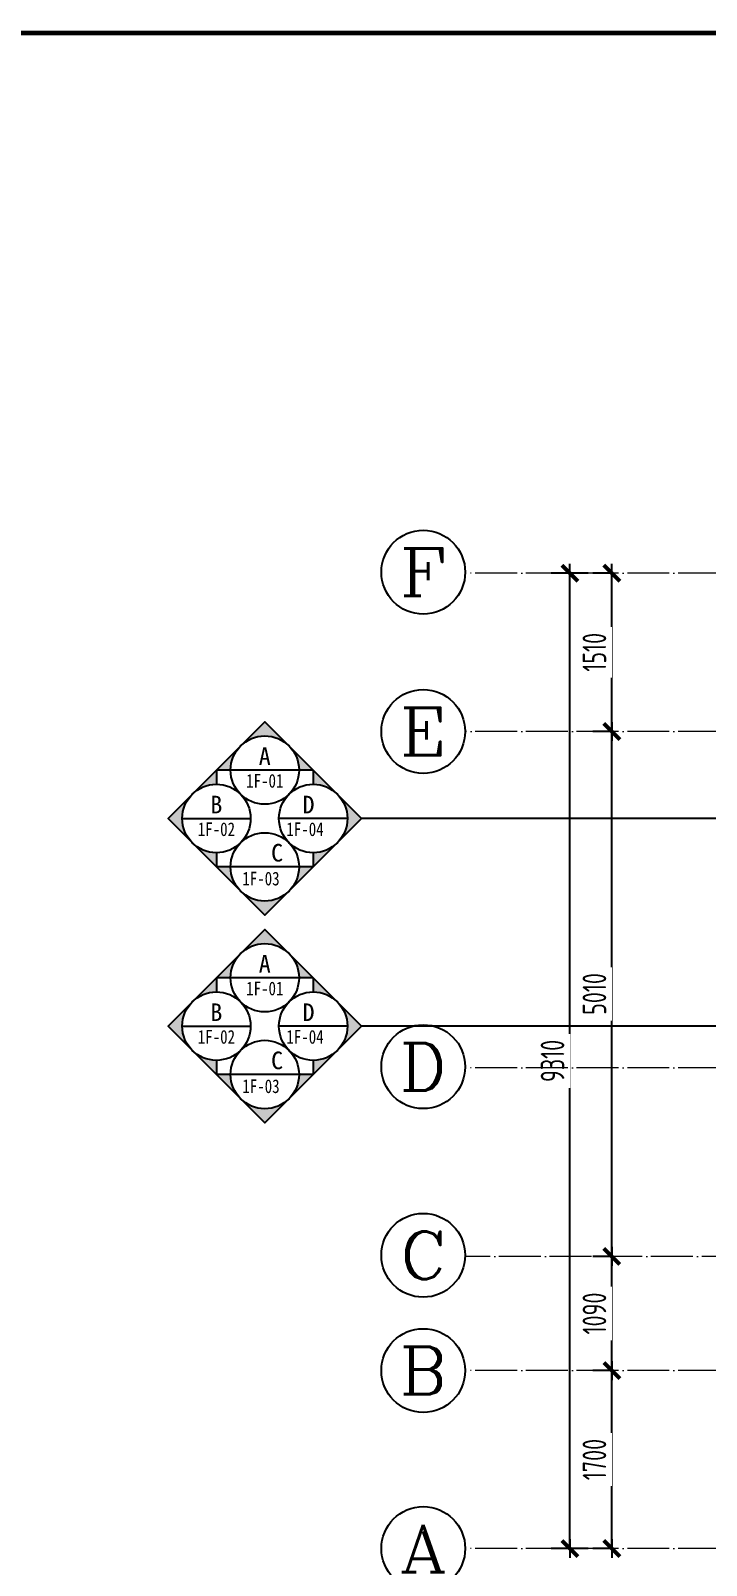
# Model space of a CAD drawing. Header units: inches. Extents: x 600 to 250244, y -404780 to 1000.
# Drawn here: x 219088 to 225537, y -284927 to -270280 of the extents above; entities that cross this region are included whole.
import ezdxf
from ezdxf.enums import TextEntityAlignment as Align

# ---------------------------------------------------------------- set-up
doc = ezdxf.new("R2010")
doc.units = ezdxf.units.IN
doc.header["$MEASUREMENT"] = 0
doc.linetypes.add('DOTE', pattern=[2.42, 2, -0.2, 0.02, -0.2])
for name, color, linetype in [('15开关布置图-YJ', 2, 'Continuous'), ('AXIS', 1, 'Continuous'), ('AXIS_TEXT', 7, 'Continuous'), ('A图框', 7, 'Continuous'), ('D-ARCHI', 250, 'Continuous'), ('IRC-30-天花轮廓线', 30, 'Continuous'), ('外标注', 50, 'Continuous'), ('索引', 168, 'Continuous')]:
    doc.layers.add(name, color=color, linetype=linetype)
doc.styles.add('_TCH_AXIS', font='COMPLEX', dxfattribs={"bigfont": 'GBCBIG'})
doc.styles.add('COMPLEX', font='COMPLEX')
doc.styles.add('HBA-DIMT', font='ARCHS.SHX', dxfattribs={"width": 0.8})
doc.styles.add('MGC-ST', font='SimSun.ttf', dxfattribs={"width": 0.8})
doc.styles.add('宋体', font='SimSun.ttf', dxfattribs={"width": 0.8})
doc.dimstyles.new('HBA_40', dxfattribs={"dimscale": 50, "dimtxt": 2.5, "dimasz": 0.1, "dimexe": 2, "dimexo": 2.5, "dimgap": 0.6, "dimtad": 1, "dimdec": 0, "dimrnd": 5, "dimzin": 0, "dimtxsty": 'HBA-DIMT', "dimblk": 'HBA_DIMENSION_TICK', "dimblk1": 'HBA_DIMENSION_TICK', "dimblk2": 'HBA_DIMENSION_TICK', "dimcen": 0.125, "dimclrd": 44, "dimclre": 44, "dimclrt": 2, "dimadec": 0, "dimazin": 0, "dimtfac": 1, "dimtdec": 0, "dimtix": 1, "dimtmove": 1, "dimatfit": 3, "dimldrblk": 'HBA_Leader_Dot', "dimfxl": 0, "dimtvp": 1, "dimtfill": 1, "dimtolj": 1, "dimtzin": 0, "dimarcsym": 0})

# ---------------------------------------------------------------- blocks, each defined once
blk = doc.blocks.new('HBA_DIMENSION_TICK')
at = {"color": 0, "linetype": 'ByBlock'}
for p, q in [((-10, 0), (0, 0)), ((0, 0), (10, 0))]:
    blk.add_line(p, q, dxfattribs=at)
at = {"color": 50, "linetype": 'ByBlock'}
blk.add_solid([(-10, -7), (-7, -10), (7, 10), (10, 7)], dxfattribs=at)
blk = doc.blocks.new('*D801')
at = {"layer": 'Defpoints', "color": 0, "transparency": 16777216}
for p in [(224635, -283069), (224836, -283069), (224836, -284767)]:
    blk.add_point(p, dxfattribs=at)
at = {"layer": '外标注', "color": 44, "lineweight": -2, "transparency": 16777216}
for p, q in [((224635, -283069), (224455, -283069)), ((224635, -284758), (224635, -283078)), ((224635, -284767), (224455, -284767))]:
    blk.add_line(p, q, dxfattribs=at)
at = {"layer": '外标注', "color": 44, "lineweight": -2, "transparency": 16777216, "xscale": 9, "yscale": 9, "zscale": 9}
for p, rotation in [((224635, -283069), 90), ((224635, -284767), 270)]:
    blk.add_blockref('HBA_DIMENSION_TICK', p, dxfattribs=dict(at, rotation=rotation))
at = {"layer": '外标注', "color": 2, "transparency": 16777216, "insert": (224469, -283918), "char_height": 225, "attachment_point": 5, "rotation": 90, "style": 'HBA-DIMT', "bg_fill": 3, "box_fill_scale": 1.25, "bg_fill_color": 256, "bg_fill_true_color": 13158600, "bg_fill_transparency": 0}
blk.add_mtext('\\A1;1700', dxfattribs=at)
blk = doc.blocks.new('HBA_Leader_Dot')
at = {"color": 0, "linetype": 'ByBlock'}
blk.add_line((-5, 0), (-10, 0), dxfattribs=at)
at = {"color": 0, "linetype": 'ByBlock', "const_width": 5}
blk.add_lwpolyline([(-2.5, 0, 1), (2.5, 0, 1)], format="xyb", close=True, dxfattribs=at)
blk = doc.blocks.new('*D802')
at = {"layer": 'Defpoints', "color": 0, "transparency": 16777216}
for p in [(224635, -281979), (224836, -281979), (224836, -283069)]:
    blk.add_point(p, dxfattribs=at)
at = {"layer": '外标注', "color": 44, "lineweight": -2, "transparency": 16777216}
for p, q in [((224635, -281979), (224455, -281979)), ((224635, -283060), (224635, -281988)), ((224635, -283069), (224455, -283069))]:
    blk.add_line(p, q, dxfattribs=at)
at = {"layer": '外标注', "color": 44, "lineweight": -2, "transparency": 16777216, "xscale": 9, "yscale": 9, "zscale": 9}
for p, rotation in [((224635, -281979), 90), ((224635, -283069), 270)]:
    blk.add_blockref('HBA_DIMENSION_TICK', p, dxfattribs=dict(at, rotation=rotation))
at = {"layer": '外标注', "color": 2, "transparency": 16777216, "insert": (224469, -282524), "char_height": 225, "attachment_point": 5, "rotation": 90, "style": 'HBA-DIMT', "bg_fill": 3, "box_fill_scale": 1.25, "bg_fill_color": 256, "bg_fill_true_color": 13158600, "bg_fill_transparency": 0}
blk.add_mtext('\\A1;1090', dxfattribs=at)
blk = doc.blocks.new('*D803')
at = {"layer": 'Defpoints', "color": 0, "transparency": 16777216}
for p in [(224635, -276969), (224836, -276969), (224836, -281979)]:
    blk.add_point(p, dxfattribs=at)
at = {"layer": '外标注', "color": 44, "lineweight": -2, "transparency": 16777216}
for p, q in [((224635, -276969), (224455, -276969)), ((224635, -281970), (224635, -276978)), ((224635, -281979), (224455, -281979))]:
    blk.add_line(p, q, dxfattribs=at)
at = {"layer": '外标注', "color": 44, "lineweight": -2, "transparency": 16777216, "xscale": 9, "yscale": 9, "zscale": 9}
for p, rotation in [((224635, -276969), 90), ((224635, -281979), 270)]:
    blk.add_blockref('HBA_DIMENSION_TICK', p, dxfattribs=dict(at, rotation=rotation))
at = {"layer": '外标注', "color": 2, "transparency": 16777216, "insert": (224469, -279474), "char_height": 225, "attachment_point": 5, "rotation": 90, "style": 'HBA-DIMT', "bg_fill": 3, "box_fill_scale": 1.25, "bg_fill_color": 256, "bg_fill_true_color": 13158600, "bg_fill_transparency": 0}
blk.add_mtext('\\A1;5010', dxfattribs=at)
blk = doc.blocks.new('*D804')
at = {"layer": 'Defpoints', "color": 0, "transparency": 16777216}
for p in [(224635, -275458), (224836, -275458), (224836, -276969)]:
    blk.add_point(p, dxfattribs=at)
at = {"layer": '外标注', "color": 44, "lineweight": -2, "transparency": 16777216}
for p, q in [((224635, -275458), (224455, -275458)), ((224635, -276960), (224635, -275467)), ((224635, -276969), (224455, -276969))]:
    blk.add_line(p, q, dxfattribs=at)
at = {"layer": '外标注', "color": 44, "lineweight": -2, "transparency": 16777216, "xscale": 9, "yscale": 9, "zscale": 9}
for p, rotation in [((224635, -275458), 90), ((224635, -276969), 270)]:
    blk.add_blockref('HBA_DIMENSION_TICK', p, dxfattribs=dict(at, rotation=rotation))
at = {"layer": '外标注', "color": 2, "transparency": 16777216, "insert": (224469, -276213), "char_height": 225, "attachment_point": 5, "rotation": 90, "style": 'HBA-DIMT', "bg_fill": 3, "box_fill_scale": 1.25, "bg_fill_color": 256, "bg_fill_true_color": 13158600, "bg_fill_transparency": 0}
blk.add_mtext('\\A1;1510', dxfattribs=at)
blk = doc.blocks.new('*D805')
at = {"layer": 'Defpoints', "color": 0, "transparency": 16777216}
for p in [(224235, -275458), (224635, -275458), (224635, -284767)]:
    blk.add_point(p, dxfattribs=at)
at = {"layer": '外标注', "color": 44, "lineweight": -2, "transparency": 16777216}
for p, q in [((224410, -275458), (224055, -275458)), ((224235, -284758), (224235, -275467)), ((224410, -284767), (224055, -284767))]:
    blk.add_line(p, q, dxfattribs=at)
at = {"layer": '外标注', "color": 44, "lineweight": -2, "transparency": 16777216, "xscale": 9, "yscale": 9, "zscale": 9}
for p, rotation in [((224235, -275458), 90), ((224235, -284767), 270)]:
    blk.add_blockref('HBA_DIMENSION_TICK', p, dxfattribs=dict(at, rotation=rotation))
at = {"layer": '外标注', "color": 2, "transparency": 16777216, "insert": (224069, -280113), "char_height": 225, "attachment_point": 5, "rotation": 90, "style": 'HBA-DIMT', "bg_fill": 3, "box_fill_scale": 1.25, "bg_fill_color": 256, "bg_fill_true_color": 13158600, "bg_fill_transparency": 0}
blk.add_mtext('\\A1;9310', dxfattribs=at)
blk = doc.blocks.new('_AXISO')
blk.add_circle((0, 0), 0.5)
at = {"layer": 'AXIS_TEXT', "style": 'COMPLEX', "width": 1.041667}
blk.add_attdef('A', text='', height=0.56, dxfattribs=at).set_placement((-0.25, -0.28), (0.25, -0.28), align=Align.FIT)
blk = doc.blocks.new('gegeg')
at = {"layer": 'A图框', "const_width": 42}
blk.add_lwpolyline([(133537, -40125), (133537, -39568), (162237, -39568), (162237, -57908)], dxfattribs=at)

msp = doc.modelspace()

# ---------------------------------------------------------------- hatches: boundary and pattern name
at = {"layer": '索引'}
h = msp.add_hatch(color=8, dxfattribs=at)
h.paths.add_polyline_path([(221784.5, -277337.4), (221649.3, -277337.4, 0.1989124), (221553.6, -277106.4)])
h.paths.add_polyline_path([(221091.7, -277106.4), (221322.7, -276875.5), (221553.6, -277106.4, 0.4142136)])
h.paths.add_polyline_path([(220996.1, -277337.4), (220860.8, -277337.4), (221091.7, -277106.4, 0.1989124)])
h = msp.add_hatch(color=8, dxfattribs=at)
h.paths.add_polyline_path([(220860.8, -277337.4), (220860.8, -277472.6, 0.1989124), (220629.9, -277568.3)])
h.paths.add_polyline_path([(220629.9, -278030.1), (220399, -277799.2), (220629.9, -277568.3, 0.4142136)])
h.paths.add_polyline_path([(220860.8, -278125.8), (220860.8, -278261.1), (220629.9, -278030.1, 0.1989124)])
h = msp.add_hatch(color=8, dxfattribs=at)
h.paths.add_polyline_path([(221784.5, -277337.4), (221784.5, -277472.6, -0.1989124), (222015.5, -277568.3)])
h.paths.add_polyline_path([(222015.5, -278030.1), (222246.4, -277799.2), (222015.5, -277568.3, -0.4142136)])
h.paths.add_polyline_path([(221784.5, -278125.8), (221784.5, -278261.1), (222015.5, -278030.1, -0.1989124)])
h = msp.add_hatch(color=8, dxfattribs=at)
h.paths.add_polyline_path([(221784.5, -278261.1), (221649.3, -278261.1, -0.1989124), (221553.6, -278492)])
h.paths.add_polyline_path([(221091.7, -278492), (221322.7, -278722.9), (221553.6, -278492, -0.4142136)])
h.paths.add_polyline_path([(220996.1, -278261.1), (220860.8, -278261.1), (221091.7, -278492, -0.1989124)])
h = msp.add_hatch(color=8, dxfattribs=at)
h.paths.add_polyline_path([(221784.5, -279319.3), (221649.3, -279319.3, 0.1989124), (221553.6, -279088.3)])
h.paths.add_polyline_path([(221091.7, -279088.3), (221322.7, -278857.4), (221553.6, -279088.3, 0.4142136)])
h.paths.add_polyline_path([(220996.1, -279319.3), (220860.8, -279319.3), (221091.7, -279088.3, 0.1989124)])
h = msp.add_hatch(color=8, dxfattribs=at)
h.paths.add_polyline_path([(220860.8, -279319.3), (220860.8, -279454.5, 0.1989124), (220629.9, -279550.2)])
h.paths.add_polyline_path([(220629.9, -280012), (220399, -279781.1), (220629.9, -279550.2, 0.4142136)])
h.paths.add_polyline_path([(220860.8, -280107.7), (220860.8, -280243), (220629.9, -280012, 0.1989124)])
h = msp.add_hatch(color=8, dxfattribs=at)
h.paths.add_polyline_path([(221784.5, -279319.3), (221784.5, -279454.5, -0.1989124), (222015.5, -279550.2)])
h.paths.add_polyline_path([(222015.5, -280012), (222246.4, -279781.1), (222015.5, -279550.2, -0.4142136)])
h.paths.add_polyline_path([(221784.5, -280107.7), (221784.5, -280243), (222015.5, -280012, -0.1989124)])
h = msp.add_hatch(color=8, dxfattribs=at)
h.paths.add_polyline_path([(221784.5, -280243), (221649.3, -280243, -0.1989124), (221553.6, -280473.9)])
h.paths.add_polyline_path([(221091.7, -280473.9), (221322.7, -280704.8), (221553.6, -280473.9, -0.4142136)])
h.paths.add_polyline_path([(220996.1, -280243), (220860.8, -280243), (221091.7, -280473.9, -0.1989124)])

# ---------------------------------------------------------------- linework, layer by layer
for p, q in [((220534.2, -277799.2), (221187.4, -277799.2)), ((222111.1, -277799.2), (221457.9, -277799.2)), ((221649.3, -278261.1), (220996.1, -278261.1)), ((220534.2, -279781.1), (221187.4, -279781.1)), ((222111.1, -279781.1), (221457.9, -279781.1)), ((221649.3, -280243), (220996.1, -280243))]:
    msp.add_line(p, q, dxfattribs=at)
for points in [[(221784.5, -277337.4), (220860.8, -277337.4), (221322.7, -276875.5)], [(221784.5, -279319.3), (220860.8, -279319.3), (221322.7, -278857.4)]]:
    msp.add_lwpolyline(points, close=True, dxfattribs=at)
for points in [[(220860.8, -278125.8), (220860.8, -278261.1), (220399, -277799.2), (220860.8, -277337.4), (220860.8, -277472.6)], [(221784.5, -278125.8), (221784.5, -278261.1), (222246.4, -277799.2), (221784.5, -277337.4), (221784.5, -277472.6)], [(220996.1, -278261.1), (220860.8, -278261.1), (221322.7, -278722.9), (221784.5, -278261.1), (221649.3, -278261.1)], [(220860.8, -280107.7), (220860.8, -280243), (220399, -279781.1), (220860.8, -279319.3), (220860.8, -279454.5)], [(221784.5, -280107.7), (221784.5, -280243), (222246.4, -279781.1), (221784.5, -279319.3), (221784.5, -279454.5)], [(220996.1, -280243), (220860.8, -280243), (221322.7, -280704.8), (221784.5, -280243), (221649.3, -280243)]]:
    msp.add_lwpolyline(points, dxfattribs=at)
for centre in [(221322.7, -277337.4), (220860.8, -277799.2), (221784.5, -277799.2), (221322.7, -278261.1), (221322.7, -279319.3), (220860.8, -279781.1), (221784.5, -279781.1), (221322.7, -280243)]:
    msp.add_circle(centre, 326.6, dxfattribs=at)

# ---------------------------------------------------------------- block references
at = {"layer": 'AXIS'}
ref = msp.add_blockref('_AXISO', (222835.4, -275448.4), dxfattribs=dict(at, xscale=800, yscale=800, zscale=800))
ref.add_attrib('A', 'F', dxfattribs={"layer": 'AXIS_TEXT', "height": 452.5, "style": '_TCH_AXIS', "width": 1.3125}).set_placement((222609.1, -275674.7), (223061.6, -275674.7), align=Align.FIT)
ref = msp.add_blockref('_AXISO', (222835.2, -276968.6), dxfattribs=dict(at, xscale=800, yscale=800, zscale=800))
ref.add_attrib('A', 'E', dxfattribs={"layer": 'AXIS_TEXT', "height": 452.5, "style": '_TCH_AXIS', "width": 1.3125}).set_placement((222609, -277194.9), (223061.5, -277194.9), align=Align.FIT)
ref = msp.add_blockref('_AXISO', (222835.2, -280168.4), dxfattribs=dict(at, xscale=800, yscale=800, zscale=800))
ref.add_attrib('A', 'D', dxfattribs={"layer": 'AXIS_TEXT', "height": 452.5, "style": '_TCH_AXIS', "width": 1.235294}).set_placement((222609, -280394.7), (223061.5, -280394.7), align=Align.FIT)
ref = msp.add_blockref('_AXISO', (222835.2, -281968.4), dxfattribs=dict(at, xscale=800, yscale=800, zscale=800))
ref.add_attrib('A', 'C', dxfattribs={"layer": 'AXIS_TEXT', "height": 452.5, "style": '_TCH_AXIS', "width": 1.4}).set_placement((222609, -282194.7), (223061.5, -282194.7), align=Align.FIT)
ref = msp.add_blockref('_AXISO', (222835.2, -283068.6), dxfattribs=dict(at, xscale=800, yscale=800, zscale=800))
ref.add_attrib('A', 'B', dxfattribs={"layer": 'AXIS_TEXT', "height": 452.5, "style": '_TCH_AXIS', "width": 1.235294}).set_placement((222609, -283294.9), (223061.5, -283294.9), align=Align.FIT)
ref = msp.add_blockref('_AXISO', (222835.4, -284767), dxfattribs=dict(at, xscale=800, yscale=800, zscale=800))
ref.add_attrib('A', 'A', dxfattribs={"layer": 'AXIS_TEXT', "height": 452.5, "style": '_TCH_AXIS', "width": 1.166667}).set_placement((222609.2, -284993.2), (223061.7, -284993.2), align=Align.FIT)

# ---------------------------------------------------------------- texts
at = {"layer": '索引', "color": 2, "style": 'MGC-ST'}
for tag, p, s in [('A', (221265, -277288.4), 'A'), ('B', (220803.1, -277750.3), 'A'), ('D', (221682.8, -277750.3), 'A'), ('C', (221382.8, -278210.1), ''), ('A', (221265, -279270.3), 'A'), ('B', (220803.1, -279732.2), 'A'), ('D', (221682.8, -279732.2), 'A'), ('C', (221382.8, -280192), '')]:
    msp.add_attdef(tag, p, s, height=168, dxfattribs=at)
at = {"layer": '索引', "color": 2, "style": '宋体', "width": 0.8}
for tag, p, s, height in [('1F-01', (221145, -277504.8), '1F-DT1.1', 130.63), ('1F-02', (220683.2, -277966.6), '1F-DT1.1', 130.63), ('1F-04', (221528.7, -277966.6), '1F-DT1.1', 130.63), ('1F-03', (221108.3, -278437.8), '', 130.6), ('1F-01', (221145, -279486.7), '1F-DT1.1', 130.63), ('1F-02', (220683.2, -279948.5), '1F-DT1.1', 130.63), ('1F-04', (221528.7, -279948.5), '1F-DT1.1', 130.63), ('1F-03', (221108.3, -280419.7), '', 130.6)]:
    msp.add_attdef(tag, p, s, height=height, dxfattribs=at)

# ---------------------------------------------------------------- dimensions: what is measured, and where the dimension line sits
at = {"layer": '外标注'}
dim = msp.add_linear_dim(base=(224635.2, -283068.6), p1=(224836.4, -284767), p2=(224836.4, -283068.6), angle=270, dimstyle='HBA_40', override={"dimscale": 90, "dimfxl": 200, "dimfxlon": 1}, dxfattribs=at)
dim.commit()
dim.dimension.update_dxf_attribs({"geometry": '*D801', "text_midpoint": (224468.7, -283917.8)})

# ---------------------------------------------------------------- next in the draw order: dimensions: what is measured, and where the dimension line sits
dim = msp.add_linear_dim(base=(224635.2, -281978.6), p1=(224836.4, -283068.6), p2=(224836.4, -281978.6), angle=270, dimstyle='HBA_40', override={"dimscale": 90, "dimfxl": 200, "dimfxlon": 1}, dxfattribs=at)
dim.commit()
dim.dimension.update_dxf_attribs({"geometry": '*D802', "text_midpoint": (224468.7, -282523.6)})

# ---------------------------------------------------------------- next in the draw order: dimensions: what is measured, and where the dimension line sits
dim = msp.add_linear_dim(base=(224635.2, -276968.6), p1=(224836.4, -281978.6), p2=(224836.4, -276968.6), angle=270, dimstyle='HBA_40', override={"dimscale": 90, "dimfxl": 200, "dimfxlon": 1}, dxfattribs=at)
dim.commit()
dim.dimension.update_dxf_attribs({"geometry": '*D803', "text_midpoint": (224468.7, -279473.6)})

# ---------------------------------------------------------------- next in the draw order: dimensions: what is measured, and where the dimension line sits
dim = msp.add_linear_dim(base=(224635.2, -275458.4), p1=(224836.4, -276968.6), p2=(224836.4, -275458.4), angle=270, dimstyle='HBA_40', override={"dimscale": 90, "dimfxl": 200, "dimfxlon": 1}, dxfattribs=at)
dim.commit()
dim.dimension.update_dxf_attribs({"geometry": '*D804', "text_midpoint": (224468.7, -276213.5)})

# ---------------------------------------------------------------- next in the draw order: dimensions: what is measured, and where the dimension line sits
dim = msp.add_linear_dim(base=(224235.2, -275458.4), p1=(224635.2, -284767), p2=(224635.2, -275458.4), angle=90, dimstyle='HBA_40', override={"dimscale": 90, "dimfxl": 200, "dimfxlon": 1}, dxfattribs=at)
dim.commit()
dim.dimension.update_dxf_attribs({"geometry": '*D805', "text_midpoint": (224068.7, -280112.7)})

# ---------------------------------------------------------------- next in the draw order: linework, layer by layer
at = {"layer": 'D-ARCHI', "color": 251, "linetype": 'DOTE', "lineweight": 5, "ltscale": 200}
for p, q in [((243575.2, -275458.4), (223248, -275458.4)), ((243575.2, -276968.6), (223235.2, -276968.6)), ((243575.2, -280178.6), (223248, -280178.6)), ((229764.9, -281978.6), (223248, -281978.6)), ((243575.2, -283068.6), (223248, -283068.6)), ((243575.2, -284767), (223248, -284767))]:
    msp.add_line(p, q, dxfattribs=at)

# ---------------------------------------------------------------- next in the draw order: block references
at = {"layer": '15开关布置图-YJ', "color": 2, "xscale": 1.081091401797356, "yscale": 1.081091401797356, "zscale": 1.081091401797356}
msp.add_blockref('gegeg', (74472.3, -227526.4), dxfattribs=at)

# ---------------------------------------------------------------- next in the draw order: leaders
at = {"layer": 'IRC-30-天花轮廓线'}
for points in [[(226325.6, -277799.2), (222246.4, -277799.2)], [(232236.2, -279781.1), (222246.4, -279781.1)]]:
    msp.add_leader(points, dimstyle='HBA_40', override={"dimgap": 0.6, "dimtad": 0, "dimfxl": 5, "dimfxlon": 1}, dxfattribs=at)

doc.saveas('drawing.dxf')
